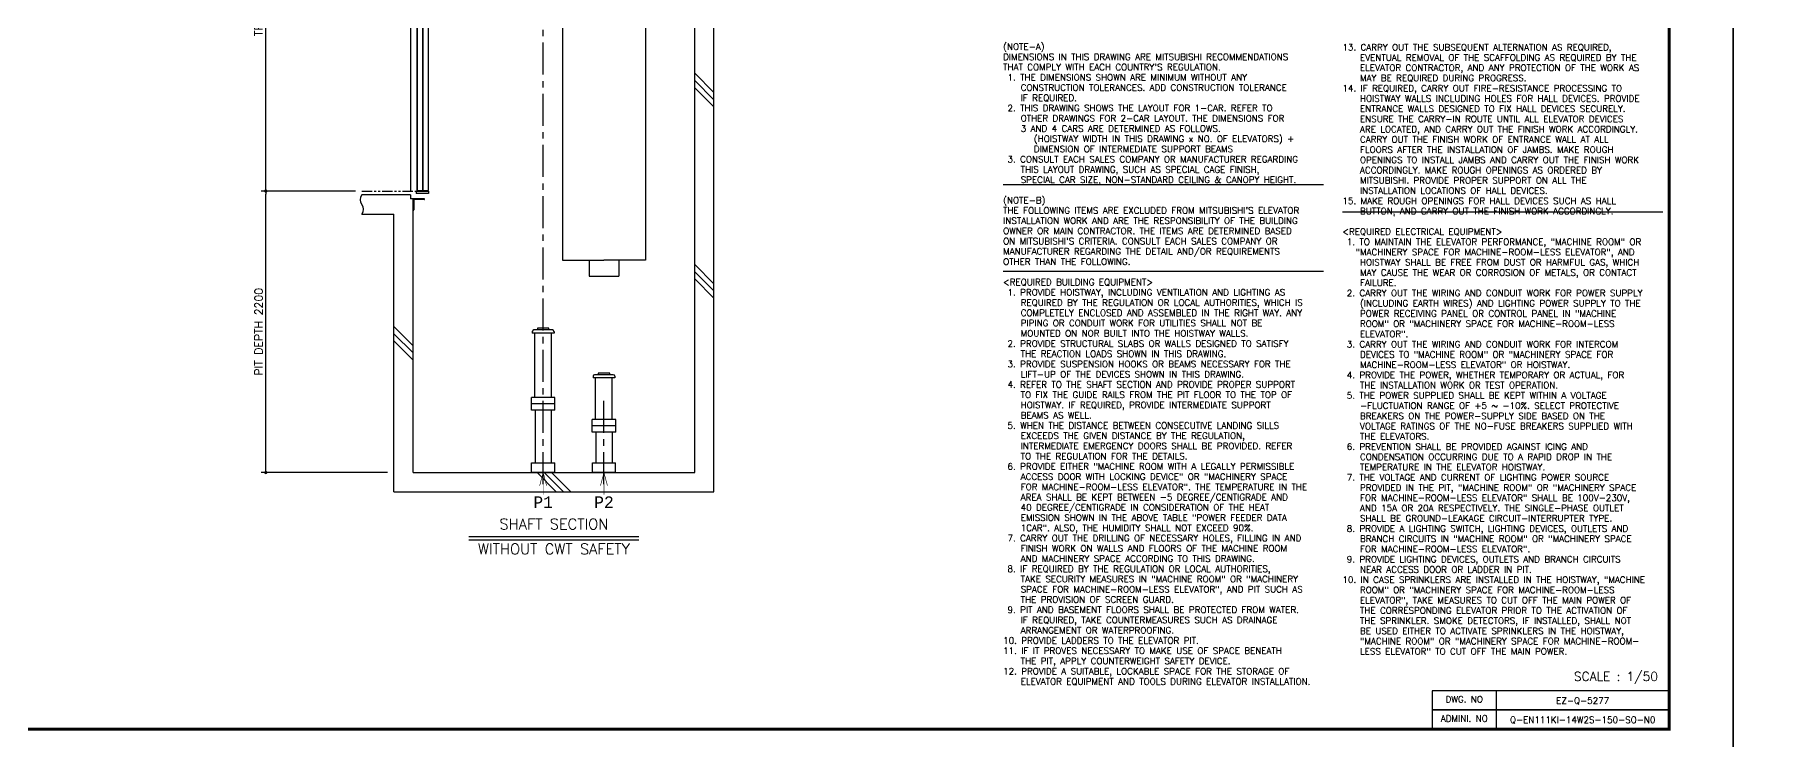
# Model space of a CAD drawing. Header units: millimetres. Extents: x -106996 to 276536, y -21995 to 37993.
# Drawn here: x -13266 to 244, y -14588 to -9072 of the extents above; entities that cross this region are included whole.
import ezdxf
from ezdxf.enums import TextEntityAlignment as Align

# ---------------------------------------------------------------- set-up
doc = ezdxf.new("R2010")
doc.units = ezdxf.units.MM
doc.header["$LTSCALE"] = 100
doc.linetypes.add('CENTERX2', pattern=[4, 2.5, -0.5, 0.5, -0.5])
doc.linetypes.add('PHANTOM2', pattern=[31.75, 15.875, -3.175, 3.175, -3.175, 3.175, -3.175])
doc.layers.get('0').update_dxf_attribs({"color": 3})
for name, color, linetype in [('BUFFER', 3, 'Continuous'), ('BUILDING', 3, 'Continuous'), ('CENTER-LINE', 7, 'CENTERX2'), ('CWT', 1, 'Continuous'), ('DIM', 2, 'Continuous'), ('DOOR', 7, 'Continuous'), ('FRAME', 5, 'Continuous'), ('OTHERS', 4, 'Continuous'), ('SPEC', 7, 'Continuous'), ('W-DASHED-LINE', 111, 'PHANTOM2')]:
    doc.layers.add(name, color=color, linetype=linetype)
doc.styles.get("Standard").update_dxf_attribs({"font": 'romans.shx', "bigfont": 'bigfont.shx'})
doc.styles.add('STYLE1', font='monos.ttf')
doc.dimstyles.new('1-50IN', dxfattribs={"dimscale": 25, "dimtxt": 2.5, "dimasz": 1, "dimexe": 1.5, "dimexo": 2, "dimgap": 1, "dimtad": 3, "dimdsep": 46, "dimtxsty": 'Standard', "dimblk1": 'DOT', "dimblk2": 'DOT', "dimsah": 1, "dimcen": 0.09, "dimclrd": 256, "dimclre": 256, "dimclrt": 256, "dimadec": 0, "dimazin": 0, "dimtfac": 1, "dimtmove": 0, "dimatfit": 3, "dimldrblk": 'DOT', "dimfxl": 0, "dimtolj": 1, "dimtzin": 0, "dimarcsym": 0})

# ---------------------------------------------------------------- blocks, each defined once
blk = doc.blocks.new('SWALL1')
at = {"layer": 'BUILDING'}
for p, q in [((130, 150), (-250, 150)), ((130, 150), (130, 120)), ((-250, 0), (0, 0)), ((150, 120), (130, 120)), ((240, 120), (150, 120)), ((150, 120), (150, 30)), ((150, 30), (152, 30)), ((156, 106), (156, 34)), ((236, 114), (164, 114)), ((240, 120), (240, 118))]:
    blk.add_line(p, q, dxfattribs=at)
for centre, radius, start, end in [((-205, 112), 58.3, 139.986, 220.014), ((-295, 38), 58.3, 319.986, 40.014), ((152, 34), 4, 270, 0), ((164, 106), 8.5, 90, 180), ((236, 118), 4, 270, 0)]:
    blk.add_arc(centre, radius, start, end, dxfattribs=at)
blk = doc.blocks.new('SDOOR_HH2100W')
at = {"layer": 'DOOR', "ltscale": 170}
for p, q in [((-7, 2328), (-102, 2328)), ((-102, 2328), (-102, 2150)), ((-7, 2170), (-7, 2328)), ((-24, 2170), (-7, 2170)), ((-96, 0), (-96, -20)), ((0, 0), (0, -20)), ((0, -20), (-96, -20))]:
    blk.add_line(p, q, dxfattribs=at)
at = {"layer": 'DOOR'}
for p, q in [((-87, 2115), (-87, 5)), ((-87, 2115), (-47, 2115)), ((-47, 2115), (-47, 5)), ((-43, 2115), (-43, 5)), ((-43, 2115), (-3, 2115)), ((-3, 2115), (-3, 5)), ((-96, 0), (0, 0)), ((-87, 5), (-47, 5)), ((-43, 5), (-3, 5))]:
    blk.add_line(p, q, dxfattribs=at)
at = {"layer": 'OTHERS', "ltscale": 60}
for p, q in [((-141, 2135), (-141, 0)), ((-139, 2133), (-139, 2102)), ((-133, 2133), (-133, 2125)), ((-131, 2125), (-133, 2125)), ((-131, 2135), (-131, 2125)), ((-101, 2135), (-101, 2125)), ((-99, 2125), (-101, 2125))]:
    blk.add_line(p, q, dxfattribs=at)
at = {"layer": 'OTHERS', "ltscale": 150}
for p, q in [((-131, 2135), (-141, 2135)), ((-91, 2100), (-141, 2100)), ((-133, 2133), (-139, 2133)), ((-93, 2102), (-139, 2102))]:
    blk.add_line(p, q, dxfattribs=at)
at = {"layer": 'OTHERS', "ltscale": 25}
for p, q in [((-91, 2135), (-101, 2135)), ((-99, 2133), (-99, 2125)), ((-93, 2133), (-99, 2133)), ((-93, 2133), (-93, 2102)), ((-91, 2135), (-91, 0))]:
    blk.add_line(p, q, dxfattribs=at)
blk = doc.blocks.new('BUFFER_CAR_A')
at = {"linetype": 'Continuous'}
for p, q in [((-85, 1104), (-85, 1098)), ((-85, 1099), (-85, 1090)), ((85, 1090), (-85, 1090)), ((73, 1115), (-73, 1115)), ((-65, 588), (-65, 1090)), ((-45, 1128), (-45, 1115)), ((12, 1128), (-45, 1128)), ((26, 1128), (12, 1128)), ((45, 1128), (26, 1128)), ((45, 1115), (45, 1128)), ((65, 588), (65, 1090)), ((84, 1104), (85, 1098)), ((85, 1098), (85, 1090))]:
    blk.add_line(p, q, dxfattribs=at)
for centre, start, end in [((-73, 1103), 90, 178.041), ((73, 1103), 1.959, 90)]:
    blk.add_arc(centre, 11.5, start, end, dxfattribs=at)
at = {"layer": 'BUFFER'}
for p, q in [((-63, 488), (-63, 75)), ((63, 488), (63, 75))]:
    blk.add_line(p, q, dxfattribs=at)
at = {"layer": 'BUFFER', "linetype": 'Continuous'}
for p, q in [((-90, 75), (90, 75)), ((-90, 0), (-90, 75)), ((-63, 75), (63, 75)), ((90, 0), (90, 75))]:
    blk.add_line(p, q, dxfattribs=at)
at = {"layer": 'BUILDING'}
for p, q in [((-92, 488), (-92, 588)), ((92, 588), (-92, 588)), ((92, 488), (92, 588)), ((92, 538), (-92, 538)), ((92, 488), (-92, 488)), ((90, 0), (-90, 0))]:
    blk.add_line(p, q, dxfattribs=at)
at = {"layer": 'DIM', "const_width": 5}
for points in [[(0, 0), (-27, -102)], [(0, 0), (0, -173)], [(0, 0), (27, -102)]]:
    blk.add_lwpolyline(points, dxfattribs=at)
at = {"layer": 'DIM', "style": 'STYLE1'}
blk.add_text('P1', height=90, rotation=0, dxfattribs=at).set_placement((0, -186), align=Align.TOP_CENTER)
blk = doc.blocks.new('BUFFER_CWT_A')
at = {"linetype": 'Continuous'}
for p, q in [((-85, 754), (-85, 748)), ((-85, 749), (-85, 740)), ((85, 740), (-85, 740)), ((73, 765), (-73, 765)), ((-65, 415), (-65, 740)), ((-45, 778), (-45, 765)), ((12, 778), (-45, 778)), ((26, 778), (12, 778)), ((45, 778), (26, 778)), ((45, 765), (45, 778)), ((65, 415), (65, 740)), ((84, 754), (85, 748)), ((85, 748), (85, 740))]:
    blk.add_line(p, q, dxfattribs=at)
for centre, start, end in [((-73, 753), 90, 178.041), ((73, 753), 1.959, 90)]:
    blk.add_arc(centre, 11.5, start, end, dxfattribs=at)
at = {"layer": 'BUFFER'}
for p, q in [((-63, 315), (-63, 75)), ((63, 315), (63, 75))]:
    blk.add_line(p, q, dxfattribs=at)
at = {"layer": 'BUFFER', "linetype": 'Continuous'}
for p, q in [((-90, 75), (90, 75)), ((-90, 0), (-90, 75)), ((-63, 75), (63, 75)), ((90, 0), (90, 75))]:
    blk.add_line(p, q, dxfattribs=at)
at = {"layer": 'BUILDING'}
for p, q in [((-92, 315), (-92, 415)), ((92, 415), (-92, 415)), ((92, 315), (92, 415)), ((92, 365), (-92, 365)), ((92, 315), (-92, 315)), ((90, 0), (-90, 0))]:
    blk.add_line(p, q, dxfattribs=at)
at = {"layer": 'DIM', "const_width": 5}
for points in [[(0, 0), (-27, -102)], [(0, 0), (0, -173)], [(0, 0), (27, -102)]]:
    blk.add_lwpolyline(points, dxfattribs=at)
at = {"layer": 'DIM', "style": 'STYLE1'}
blk.add_text('P2', height=90, rotation=0, dxfattribs=at).set_placement((0, -186), align=Align.TOP_CENTER)
blk = doc.blocks.new('SCWT')
at = {"layer": 'CENTER-LINE'}
blk.add_line((-161, 2325), (-172, 3061), dxfattribs=at)
at = {"layer": 'CENTER-LINE', "ltscale": 0.3}
for p, q in [((0, 2515), (0, 2135)), ((186, 2325), (-191, 2325)), ((188, 2325), (-188, 2325))]:
    blk.add_line(p, q, dxfattribs=at)
at = {"layer": 'CWT'}
for p, q in [((-120, 2511), (-120, 1993)), ((120, 2511), (-120, 2511)), ((120, 2511), (120, 1993)), ((-325, 2145), (-325, 125)), ((-325, 2145), (-120, 2145)), ((120, 2145), (325, 2145)), ((325, 2145), (325, 125)), ((120, 1993), (-120, 1993)), ((-325, 125), (-25, 125)), ((-125, 125), (0, 125)), ((-115, 125), (-115, 0)), ((-115, 0), (115, 0)), ((125, 125), (0, 125)), ((325, 125), (25, 125)), ((115, 125), (115, 0))]:
    blk.add_line(p, q, dxfattribs=at)
blk.add_ellipse((0, 2325), major_axis=(161, 0), ratio=0.993892, start_param=-1.570796, end_param=4.712389, dxfattribs=at)
blk = doc.blocks.new('_DOT')
at = {"color": 0, "linetype": 'ByBlock'}
blk.add_line((-0.5, 0), (-1, 0), dxfattribs=at)
at = {"color": 0, "linetype": 'ByBlock', "const_width": 0.5}
blk.add_lwpolyline([(-0.25, 0, 1), (0.25, 0, 1)], format="xyb", close=True, dxfattribs=at)
blk = doc.blocks.new('*D183')
at = {"layer": 'DEFPOINTS', "color": 0, "transparency": 16777216}
for p in [(-11460, -10295), (-10710, -10295), (-10460, -12495)]:
    blk.add_point(p, dxfattribs=at)
at = {"layer": 'DIM', "lineweight": -2, "transparency": 16777216}
for p, q in [((-10760, -10295), (-11497, -10295)), ((-11460, -12470), (-11460, -10320)), ((-10510, -12495), (-11497, -12495))]:
    blk.add_line(p, q, dxfattribs=at)
at = {"layer": 'DIM', "lineweight": -2, "transparency": 16777216, "xscale": 25, "yscale": 25, "zscale": 25}
for p, rotation in [((-11460, -10295), 90), ((-11460, -12495), 270)]:
    blk.add_blockref('_DOT', p, dxfattribs=dict(at, rotation=rotation))
at = {"layer": 'DIM', "transparency": 16777216, "insert": (-11516, -11395), "char_height": 62.5, "attachment_point": 5, "rotation": 90}
blk.add_mtext('\\A1;PIT DEPTH 2200', dxfattribs=at)
blk = doc.blocks.new('*D184')
at = {"layer": 'DEFPOINTS', "color": 0, "transparency": 16777216}
for p in [(-11460, -7270), (-10710, -7270), (-10710, -10295)]:
    blk.add_point(p, dxfattribs=at)
at = {"layer": 'DIM', "lineweight": -2, "transparency": 16777216}
for p, q in [((-10760, -7270), (-11497, -7270)), ((-11460, -10270), (-11460, -7295)), ((-10760, -10295), (-11497, -10295))]:
    blk.add_line(p, q, dxfattribs=at)
at = {"layer": 'DIM', "lineweight": -2, "transparency": 16777216, "xscale": 25, "yscale": 25, "zscale": 25}
for p, rotation in [((-11460, -7270), 90), ((-11460, -10295), 270)]:
    blk.add_blockref('_DOT', p, dxfattribs=dict(at, rotation=rotation))
at = {"layer": 'DIM', "transparency": 16777216, "insert": (-11516, -8783), "char_height": 62.5, "attachment_point": 5, "rotation": 90}
blk.add_mtext('\\A1;TRAVEL 77000', dxfattribs=at)
blk = doc.blocks.new('SHAFT_SECTION_O')
at = {"layer": 'DIM'}
for p, q in [((-664, 25), (664, 25)), ((-664, 0), (664, 0))]:
    blk.add_line(p, q, dxfattribs=at)
blk.add_text('SHAFT SECTION', height=83.33, rotation=0, dxfattribs=at).set_placement((0, 56), align=Align.BOTTOM_CENTER)
blk.add_text('WITHOUT CWT SAFETY', height=83.33, rotation=0, dxfattribs=at).set_placement((0, -30), align=Align.TOP_CENTER)

msp = doc.modelspace()

# ---------------------------------------------------------------- linework, layer by layer
at = {"layer": 'BUILDING'}
for p, q in [((-7959.9999907, -12645.0000086), (-7959.9999907, -7964.3900086)), ((-8109.9999907, -12495.0000086), (-8109.9999907, -8011.5500086)), ((-8109.9999907, -9374.4633419), (-7959.9999907, -9524.4633419)), ((-8109.9999907, -9431.0333419), (-7959.9999907, -9581.0333419)), ((-8109.9999907, -9487.6033419), (-7959.9999907, -9637.6033419)), ((-10309.9999907, -12495.0000086), (-10309.9999907, -10355.0000086)), ((-10459.9999907, -12645.0000086), (-10459.9999907, -10475.0000086)), ((-8109.9999907, -10868.9466752), (-7959.9999907, -11018.9466752)), ((-8109.9999907, -10925.5166752), (-7959.9999907, -11075.5166752)), ((-8109.9999907, -10982.0866752), (-7959.9999907, -11132.0866752)), ((-10459.9999907, -11353.4300086), (-10309.9999907, -11503.4300086)), ((-10459.9999907, -11410.0000086), (-10309.9999907, -11560.0000086)), ((-10459.9999907, -11466.5700086), (-10309.9999907, -11616.5700086)), ((-10309.9999907, -12495.0000086), (-8109.9999907, -12495.0000086)), ((-9191.5699907, -12645.0000086), (-9341.5699907, -12495.0000086)), ((-9134.9999907, -12645.0000086), (-9284.9999907, -12495.0000086)), ((-9078.4299907, -12645.0000086), (-9228.4299907, -12495.0000086)), ((-10459.9999907, -12645.0000086), (-7959.9999907, -12645.0000086))]:
    msp.add_line(p, q, dxfattribs=at)
at = {"layer": 'CENTER-LINE'}
for p, q in [((-9293.9999907, -12585.0000086), (-9293.9999907, -7857.5900086)), ((-8818.9999907, -12585.0000086), (-8818.9999907, -11890.0000086))]:
    msp.add_line(p, q, dxfattribs=at)
at = {"layer": 'DEFPOINTS'}
for points in [[(0.000004, -14999.9999969), (21000.000004, -14999.9999969), (21000.000004, 0.0000031), (0.000004, 0.0000031)], [(-20999.9999907, -15000.0000086), (0.0000093, -15000.0000086), (0.0000093, -0.0000086), (-20999.9999907, -0.0000086)]]:
    msp.add_lwpolyline(points, close=True, dxfattribs=at)
at = {"layer": 'FRAME'}
for p, q in [((-1849.9999907, -14200.0000086), (-1849.9999907, -14350.0000086)), ((-1849.9999907, -14350.0000086), (-1849.9999907, -14500.0000086))]:
    msp.add_line(p, q, dxfattribs=at)
at = {"layer": 'FRAME', "const_width": 25}
msp.add_lwpolyline([(-20499.9999907, -14500.0000086), (-499.9999907, -14500.0000086), (-499.9999907, -500.0000086), (-20499.9999907, -500.0000086)], close=True, dxfattribs=at)
at = {"layer": 'FRAME'}
for points in [[(-2349.9999907, -14350.0000086), (-499.9999907, -14350.0000086), (-499.9999907, -14200.0000086), (-2349.9999907, -14200.0000086)], [(-2349.9999907, -14500.0000086), (-499.9999907, -14500.0000086), (-499.9999907, -14350.0000086), (-2349.9999907, -14350.0000086)]]:
    msp.add_lwpolyline(points, close=True, dxfattribs=at)
at = {"layer": 'SPEC'}
for p, q in [((-5699.9995011, -10244.7369319), (-3199.9995011, -10244.7369319)), ((-3049.9995011, -10457.6860621), (-549.9995011, -10457.6860621)), ((-5699.9995011, -10921.3591498), (-3199.9995011, -10921.3591498))]:
    msp.add_line(p, q, dxfattribs=at)
at = {"layer": 'W-DASHED-LINE', "ltscale": 0.05}
msp.add_line((-10709.9999907, -10295.0000086), (-10285.9999907, -10295.0000086), dxfattribs=at)

# ---------------------------------------------------------------- block references
at = {"layer": 'BUFFER'}
for name, p in [('BUFFER_CAR_A', (-9293.9999907, -12495.0000086)), ('BUFFER_CWT_A', (-8818.9999907, -12495.0000086))]:
    msp.add_blockref(name, p, dxfattribs=at)
at = {"layer": 'BUILDING'}
msp.add_blockref('SWALL1', (-10459.9999907, -10475.0000086), dxfattribs=at)
at = {"layer": 'CWT'}
msp.add_blockref('SCWT', (-8818.9999907, -10960.0000086), dxfattribs=at)
at = {"layer": 'DIM'}
msp.add_blockref('SHAFT_SECTION_O', (-9209.9999907, -13020.0000086), dxfattribs=at)
at = {"layer": 'DOOR'}
msp.add_blockref('SDOOR_HH2100W', (-10189.9999907, -10295.0000086), dxfattribs=at)

# ---------------------------------------------------------------- texts
at = {"layer": 'SPEC'}
msp.add_text('SCALE : 1/50', height=70, dxfattribs=at).set_placement((-586.7454975, -14144.1162638), align=Align.BOTTOM_RIGHT)
for s, p in [('DWG. NO', (-2099.9999907, -14306.6666752)), ('ADMINI. NO', (-2099.9999907, -14456.6666752))]:
    msp.add_text(s, height=50, dxfattribs=at).set_placement(p, align=Align.BOTTOM_CENTER)
at = {"layer": 'SPEC', "char_height": 50, "attachment_point": 4, "line_spacing_factor": 0.96}
for s, insert in [('(NOTE-A)\\PDIMENSIONS IN THIS DRAWING ARE MITSUBISHI RECOMMENDATIONS\\PTHAT COMPLY WITH EACH COUNTRY\'S REGULATION.\\P 1. THE DIMENSIONS SHOWN ARE MINIMUM WITHOUT ANY \\P    CONSTRUCTION TOLERANCES. ADD CONSTRUCTION TOLERANCE\\P    IF REQUIRED.\\P 2. THIS DRAWING SHOWS THE LAYOUT FOR 1-CAR. REFER TO\\P    OTHER DRAWINGS FOR 2-CAR LAYOUT. THE DIMENSIONS FOR\\P    3 AND 4 CARS ARE DETERMINED AS FOLLOWS.\\P       (HOISTWAY WIDTH IN THIS DRAWING x NO. OF ELEVATORS) +\\P       DIMENSION OF INTERMEDIATE SUPPORT BEAMS\\P 3. CONSULT EACH SALES COMPANY OR MANUFACTURER REGARDING\\P    THIS LAYOUT DRAWING, SUCH AS SPECIAL CAGE FINISH,\\P    SPECIAL CAR SIZE, NON-STANDARD CEILING & CANOPY HEIGHT.\\P\\P(NOTE-B)\\PTHE FOLLOWING ITEMS ARE EXCLUDED FROM MITSUBISHI\'S ELEVATOR\\PINSTALLATION WORK AND ARE THE RESPONSIBILITY OF THE BUILDING\\POWNER OR MAIN CONTRACTOR. THE ITEMS ARE DETERMINED BASED\\PON MITSUBISHI\'S CRITERIA. CONSULT EACH SALES COMPANY OR\\PMANUFACTURER REGARDING THE DETAIL AND/OR REQUIREMENTS\\POTHER THAN THE FOLLOWING.\\P\\P<REQUIRED BUILDING EQUIPMENT>\\P 1. PROVIDE HOISTWAY, INCLUDING VENTILATION AND LIGHTING AS\\P    REQUIRED BY THE REGULATION OR LOCAL AUTHORITIES, WHICH IS\\P    COMPLETELY ENCLOSED AND ASSEMBLED IN THE RIGHT WAY. ANY\\P    PIPING OR CONDUIT WORK FOR UTILITIES SHALL NOT BE \\P    MOUNTED ON NOR BUILT INTO THE HOISTWAY WALLS.\\P 2. PROVIDE STRUCTURAL SLABS OR WALLS DESIGNED TO SATISFY\\P    THE REACTION LOADS SHOWN IN THIS DRAWING.\\P 3. PROVIDE SUSPENSION HOOKS OR BEAMS NECESSARY FOR THE\\P    LIFT-UP OF THE DEVICES SHOWN IN THIS DRAWING.\\P 4. REFER TO THE SHAFT SECTION AND PROVIDE PROPER SUPPORT\\P    TO FIX THE GUIDE RAILS FROM THE PIT FLOOR TO THE TOP OF\\P    HOISTWAY. IF REQUIRED, PROVIDE INTERMEDIATE SUPPORT\\P    BEAMS AS WELL.\\P 5. WHEN THE DISTANCE BETWEEN CONSECUTIVE LANDING SILLS\\P    EXCEEDS THE GIVEN DISTANCE BY THE REGULATION,\\P    INTERMEDIATE EMERGENCY DOORS SHALL BE PROVIDED. REFER\\P    TO THE REGULATION FOR THE DETAILS.\\P 6. PROVIDE EITHER "MACHINE ROOM WITH A LEGALLY PERMISSIBLE\\P    ACCESS DOOR WITH LOCKING DEVICE" OR "MACHINERY SPACE\\P    FOR MACHINE-ROOM-LESS ELEVATOR". THE TEMPERATURE IN THE\\P    AREA SHALL BE KEPT BETWEEN -5 DEGREE/CENTIGRADE AND\\P    40 DEGREE/CENTIGRADE IN CONSIDERATION OF THE HEAT\\P    EMISSION SHOWN IN THE ABOVE TABLE "POWER FEEDER DATA\\P    1CAR". ALSO, THE HUMIDITY SHALL NOT EXCEED 90%.\\P 7. CARRY OUT THE DRILLING OF NECESSARY HOLES, FILLING IN AND\\P    FINISH WORK ON WALLS AND FLOORS OF THE MACHINE ROOM\\P    AND MACHINERY SPACE ACCORDING TO THIS DRAWING.\\P 8. IF REQUIRED BY THE REGULATION OR LOCAL AUTHORITIES, \\P    TAKE SECURITY MEASURES IN "MACHINE ROOM" OR "MACHINERY\\P    SPACE FOR MACHINE-ROOM-LESS ELEVATOR", AND PIT SUCH AS\\P    THE PROVISION OF SCREEN GUARD.\\P 9. PIT AND BASEMENT FLOORS SHALL BE PROTECTED FROM WATER.\\P    IF REQUIRED, TAKE COUNTERMEASURES SUCH AS DRAINAGE \\P    ARRANGEMENT OR WATERPROOFING.\\P10. PROVIDE LADDERS TO THE ELEVATOR PIT.\\P11. IF IT PROVES NECESSARY TO MAKE USE OF SPACE BENEATH\\P    THE PIT, APPLY COUNTERWEIGHT SAFETY DEVICE.\\P12. PROVIDE A SUITABLE, LOCKABLE SPACE FOR THE STORAGE OF\\P    ELEVATOR EQUIPMENT AND TOOLS DURING ELEVATOR INSTALLATION. ', (-5701.4331157, -11649.2769386)), ('\\pi-74.67,l74.67;13. CARRY OUT THE SUBSEQUENT ALTERNATION AS REQUIRED,\\P    EVENTUAL REMOVAL OF THE SCAFFOLDING AS REQUIRED BY THE \\P    ELEVATOR CONTRACTOR, AND ANY PROTECTION OF THE WORK AS\\P    MAY BE REQUIRED DURING PROGRESS.\\P\\pi-105.6,l105.6;14. IF REQUIRED, CARRY OUT FIRE-RESISTANCE PROCESSING TO\\P    HOISTWAY WALLS INCLUDING HOLES FOR HALL DEVICES. PROVIDE\\P    ENTRANCE WALLS DESIGNED TO FIX HALL DEVICES SECURELY.\\P    ENSURE THE CARRY-IN ROUTE UNTIL ALL ELEVATOR DEVICES\\P    ARE LOCATED, AND CARRY OUT THE FINISH WORK ACCORDINGLY.\\P    CARRY OUT THE FINISH WORK OF ENTRANCE WALL AT ALL\\P    FLOORS AFTER THE INSTALLATION OF JAMBS. MAKE ROUGH\\P    OPENINGS TO INSTALL JAMBS AND CARRY OUT THE FINISH WORK\\P    ACCORDINGLY. MAKE ROUGH OPENINGS AS ORDERED BY\\P    MITSUBISHI. PROVIDE PROPER SUPPORT ON ALL THE\\P    INSTALLATION LOCATIONS OF HALL DEVICES.\\P\\pi-93.33,l93.33;15. MAKE ROUGH OPENINGS FOR HALL DEVICES SUCH AS HALL\\P    BUTTON, AND CARRY OUT THE FINISH WORK ACCORDINGLY.\\P\\P<REQUIRED ELECTRICAL EQUIPMENT>\\P 1. TO MAINTAIN THE ELEVATOR PERFORMANCE, "MACHINE ROOM" OR\\P   "MACHINERY SPACE FOR MACHINE-ROOM-LESS ELEVATOR", AND\\P    HOISTWAY SHALL BE FREE FROM DUST OR HARMFUL GAS, WHICH\\P    MAY CAUSE THE WEAR OR CORROSION OF METALS, OR CONTACT\\P    FAILURE.\\P 2. CARRY OUT THE WIRING AND CONDUIT WORK FOR POWER SUPPLY\\P    (INCLUDING EARTH WIRES) AND LIGHTING POWER SUPPLY TO THE\\P    POWER RECEIVING PANEL OR CONTROL PANEL IN "MACHINE\\P    ROOM" OR "MACHINERY SPACE FOR MACHINE-ROOM-LESS\\P    ELEVATOR".\\P 3. CARRY OUT THE WIRING AND CONDUIT WORK FOR INTERCOM\\P    DEVICES TO "MACHINE ROOM" OR "MACHINERY SPACE FOR\\P    MACHINE-ROOM-LESS ELEVATOR" OR HOISTWAY.\\P 4. PROVIDE THE POWER, WHETHER TEMPORARY OR ACTUAL, FOR\\P    THE INSTALLATION WORK OR TEST OPERATION.\\P 5. THE POWER SUPPLIED SHALL BE KEPT WITHIN A VOLTAGE\\P    -FLUCTUATION RANGE OF +5 ~ -10%. SELECT PROTECTIVE\\P    BREAKERS ON THE POWER-SUPPLY SIDE BASED ON THE\\P    VOLTAGE RATINGS OF THE NO-FUSE BREAKERS SUPPLIED WITH\\P    THE ELEVATORS.\\P 6. PREVENTION SHALL BE PROVIDED AGAINST ICING AND\\P    CONDENSATION OCCURRING DUE TO A RAPID DROP IN THE\\P    TEMPERATURE IN THE ELEVATOR HOISTWAY.\\P 7. THE VOLTAGE AND CURRENT OF LIGHTING POWER SOURCE\\P    PROVIDED IN THE PIT, "MACHINE ROOM" OR "MACHINERY SPACE\\P    FOR MACHINE-ROOM-LESS ELEVATOR" SHALL BE 100V-230V,\\P    AND 15A OR 20A RESPECTIVELY. THE SINGLE-PHASE OUTLET\\P    SHALL BE GROUND-LEAKAGE CIRCUIT-INTERRUPTER TYPE.\\P 8. PROVIDE A LIGHTING SWITCH, LIGHTING DEVICES, OUTLETS AND\\P    BRANCH CIRCUITS IN "MACHINE ROOM" OR "MACHINERY SPACE\\P    FOR MACHINE-ROOM-LESS ELEVATOR".\\P 9. PROVIDE LIGHTING DEVICES, OUTLETS AND BRANCH CIRCUITS\\P    NEAR ACCESS DOOR OR LADDER IN PIT.\\P10. IN CASE SPRINKLERS ARE INSTALLED IN THE HOISTWAY, "MACHINE\\P    ROOM" OR "MACHINERY SPACE FOR MACHINE-ROOM-LESS\\P    ELEVATOR", TAKE MEASURES TO CUT OFF THE MAIN POWER OF\\P    THE CORRESPONDING ELEVATOR PRIOR TO THE ACTIVATION OF\\P    THE SPRINKLER. SMOKE DETECTORS, IF INSTALLED, SHALL NOT\\P    BE USED EITHER TO ACTIVATE SPRINKLERS IN THE HOISTWAY,\\P    "MACHINE ROOM" OR "MACHINERY SPACE FOR MACHINE-ROOM-\\P    LESS ELEVATOR" TO CUT OFF THE MAIN POWER.', (-3051.4331157, -11532.0413628))]:
    msp.add_mtext(s, dxfattribs=dict(at, insert=insert))
at = {"layer": 'SPEC', "char_height": 50, "attachment_point": 8}
for s, insert in [('EZ-Q-5277', (-1174.9999907, -14306.6667086)), ('Q-EN111KI-14W2S-150-SO-N0', (-1174.9999907, -14456.6667086))]:
    msp.add_mtext(s, dxfattribs=dict(at, insert=insert))

# ---------------------------------------------------------------- dimensions: what is measured, and where the dimension line sits
at = {"layer": 'DIM'}
for base, p1, p2, text, picture, middle in [((-11459.9999907, -7270.0000086), (-10709.9999907, -10295.0000086), (-10709.9999907, -7270.0000086), 'TRAVEL 77000', '*D184', (-11459.9999907, -8782.5000086)), ((-11459.9999907, -10295.0000086), (-10459.9999907, -12495.0000086), (-10709.9999907, -10295.0000086), 'PIT DEPTH <>', '*D183', (-11459.9999907, -11395.0000086))]:
    dim = msp.add_linear_dim(base=base, p1=p1, p2=p2, angle=90, text=text, dimstyle='1-50IN', override={"dimpost": '\\X'}, dxfattribs=at)
    dim.commit()
    dim.dimension.update_dxf_attribs({"geometry": picture, "text_midpoint": middle, "dimtype": 160})

doc.saveas('drawing.dxf')
